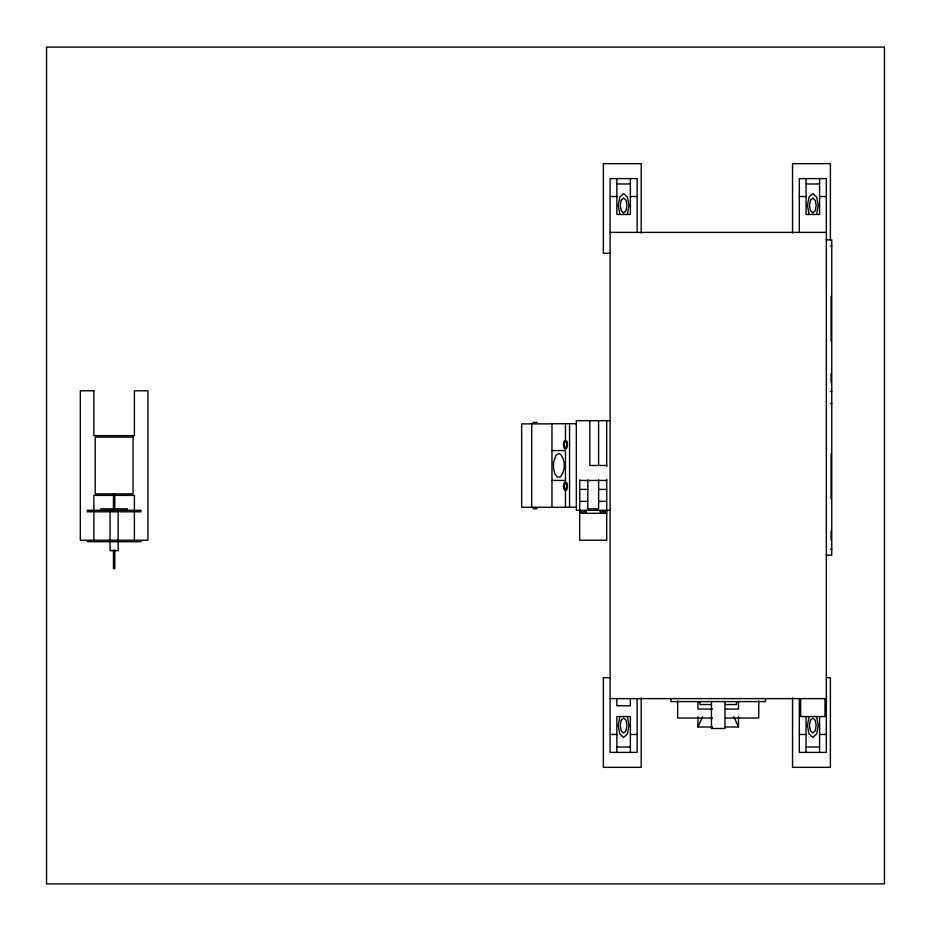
<?xml version="1.0" encoding="UTF-8"?>
<svg xmlns="http://www.w3.org/2000/svg" width="931" height="931" viewBox="0 0 931 931"><rect width="100%" height="100%" fill="white"/><g stroke="black" fill="none" stroke-linecap="round" stroke-linejoin="round"><path stroke-width="1.4" d="M627.447 213.955L629.03 205.495L627.447 197.046L623.619 193.543L619.802 197.046L618.219 205.495L619.802 213.955M619.802 717.045L618.219 725.505L619.802 733.954L623.619 737.457L627.447 733.954L629.03 725.505L627.447 717.045M816.65 213.955L818.233 205.495L816.65 197.046L812.821 193.543L809.004 197.046L807.421 205.495L809.004 213.955M809.004 717.045L807.421 725.505L809.004 733.954L812.821 737.457L816.65 733.954L818.233 725.505L816.65 717.045M712.424 726.995L697.947 726.995L702.602 716.707M565.478 440.142L564.046 441.457L563.453 444.622L564.046 447.799L565.478 449.103L566.909 447.799L567.503 444.622L566.909 441.457L565.478 440.142L565.478 423.745M565.478 481.897L564.046 483.201L563.453 486.378L564.046 489.543L565.478 490.858L566.909 489.543L567.503 486.378L566.909 483.201L565.478 481.897L565.478 449.103M616.857 183.977L630.38 183.977M806.071 183.977L819.583 183.977M610.108 196.534L616.857 196.534M630.38 196.534L637.13 196.534M799.31 196.534L806.071 196.534M819.583 196.534L826.332 196.534M610.108 232.389L826.332 232.389M826.332 239.861L831.744 239.861L831.744 555.155L826.332 555.155M830.394 245.842L831.744 245.842M610.352 253.313L603.346 253.313L603.346 163.658L641.191 163.658L641.191 233.064M830.394 391.532L831.744 391.532M830.394 403.472L831.744 403.472M610.108 420.672L576.324 420.672L576.324 510.328L610.108 510.328M533.044 422.371L537.106 422.371M576.324 423.745L551.967 423.745L551.967 507.255M551.967 423.873L521.663 423.873L521.663 507.255L576.324 507.255M551.967 450.557L565.478 450.557M606.721 465.5L589.835 465.5L589.835 420.672M551.967 480.443L565.478 480.443M579.699 480.443L606.721 480.443M579.699 489.403L587.81 489.403M598.621 489.403L606.721 489.403M579.699 501.367L587.81 501.367M598.621 501.367L606.721 501.367M533.044 508.745L537.106 508.745M100.606 508.838L127.64 508.838M87.095 510.328L141.151 510.328M87.095 511.817L141.151 511.817M579.699 511.817L586.46 511.817L586.46 510.328M606.721 511.817L599.971 511.817L599.971 510.328M579.699 513.318L606.721 513.318M87.095 541.702L141.151 541.702M830.394 549.197L831.744 549.197M610.352 677.687L603.346 677.687L603.346 767.342L641.191 767.342L641.191 697.936M826.193 677.687L830.394 677.687L830.394 767.342L792.549 767.342L792.549 697.936M610.108 698.611L826.332 698.611M711.214 704.546L699.996 704.546L699.996 701.66M725.237 704.546L736.456 704.546L736.456 701.66M712.424 709.061L697.947 709.061L697.947 701.799M725.458 709.061L738.492 709.061L738.492 701.799M712.424 718.034L677.675 718.034L677.675 700.822M725.458 718.034L758.765 718.034L758.765 700.822M725.458 726.995L738.492 726.995L738.492 716.87M610.108 734.466L616.857 734.466M630.38 734.466L637.13 734.466M799.31 734.466L806.071 734.466M819.583 734.466L826.332 734.466M616.857 747.023L630.38 747.023M806.071 747.023L819.583 747.023M733.837 716.707L738.492 726.995M831.069 296.279L831.069 341.107M831.069 373.599L831.069 382.571M831.069 453.921L831.069 498.748M831.069 531.264L831.069 540.236M830.394 240.303L830.394 163.658L792.549 163.658L792.549 233.064M824.982 698.611L824.982 716.533L800.66 716.533L800.66 698.611M819.583 178.601L819.583 214.467L806.071 214.467L806.071 178.601M819.583 716.533L819.583 752.399M806.071 716.533L806.071 752.399M799.31 232.389L799.31 178.601L826.332 178.601L826.332 752.399L799.31 752.399L799.31 698.611M765.526 698.611L765.526 701.59L670.925 701.59L670.925 698.611M724.981 701.45L724.981 728.496L711.459 728.496L711.459 701.45M697.947 716.87L697.947 726.995M637.13 232.389L637.13 178.601L610.108 178.601L610.108 752.399L637.13 752.399L637.13 698.611M630.38 178.601L630.38 214.467L616.857 214.467L616.857 178.601M630.38 698.611L630.38 705.779L616.857 705.779L616.857 698.611M630.38 752.399L630.38 716.533L616.857 716.533L616.857 752.399M606.721 420.672L606.721 466.501M606.721 479.302L606.721 540.213L579.699 540.213L579.699 479.965M598.621 420.672L598.621 465.477M598.621 479.93L598.621 508.838L587.81 508.838L587.81 479.93M586.146 510.328L586.146 511.817M580.025 510.328L580.025 511.817M569.563 423.745L569.563 507.255M565.478 490.858L565.478 507.255M531.694 423.873L531.694 507.255M134.39 540.213L134.39 495.385L93.856 495.385L93.856 540.213M118.179 511.747L118.179 540.213M118.179 541.702L118.179 550.675L110.067 550.675L110.067 541.702M114.804 493.896L114.804 511.131M114.804 549.93L114.804 568.608L113.466 568.608L113.442 549.93M114.117 508.838L114.117 510.328M113.442 493.896L113.442 511.131M110.067 511.747L110.067 540.213M553.503 462.404L553.503 468.596L554.899 473.949L557.32 477.044L560.125 477.044C565.664 471.167 565.664 459.833 560.125 453.956L558.728 453.548L556.016 455.143L553.503 462.404M564.139 443.831C566.001 456.516 569.027 434.87 564.139 443.831M564.221 485.633C565.967 497.48 568.794 477.254 564.221 485.633M621.233 200.212L620.244 205.495L621.233 210.778L623.619 212.966L626.004 210.778L626.994 205.495L626.004 200.212L623.619 198.024L621.233 200.212M621.233 720.222L620.244 725.505L621.233 730.788L623.619 732.976L626.004 730.788L626.994 725.505L626.004 720.222L623.619 718.034L621.233 720.222M810.436 200.212L809.446 205.495L810.436 210.778L812.821 212.966L815.207 210.778L816.196 205.495L815.207 200.212L812.821 198.024L810.436 200.212M810.436 720.222L809.446 725.505L810.436 730.788L812.821 732.976L815.207 730.788L816.196 725.505L815.207 720.222L812.821 718.034L810.436 720.222M884.45 47.109L46.55 47.109L46.55 883.891L884.45 883.891L884.45 47.109M93.856 390.787L80.334 390.787L80.334 540.213L147.913 540.213L147.913 390.787L134.39 390.787L134.39 435.615L93.856 435.615L93.856 390.787M133.04 437.105L95.206 437.105L95.206 493.896L133.04 493.896L133.04 437.105"/></g></svg>
